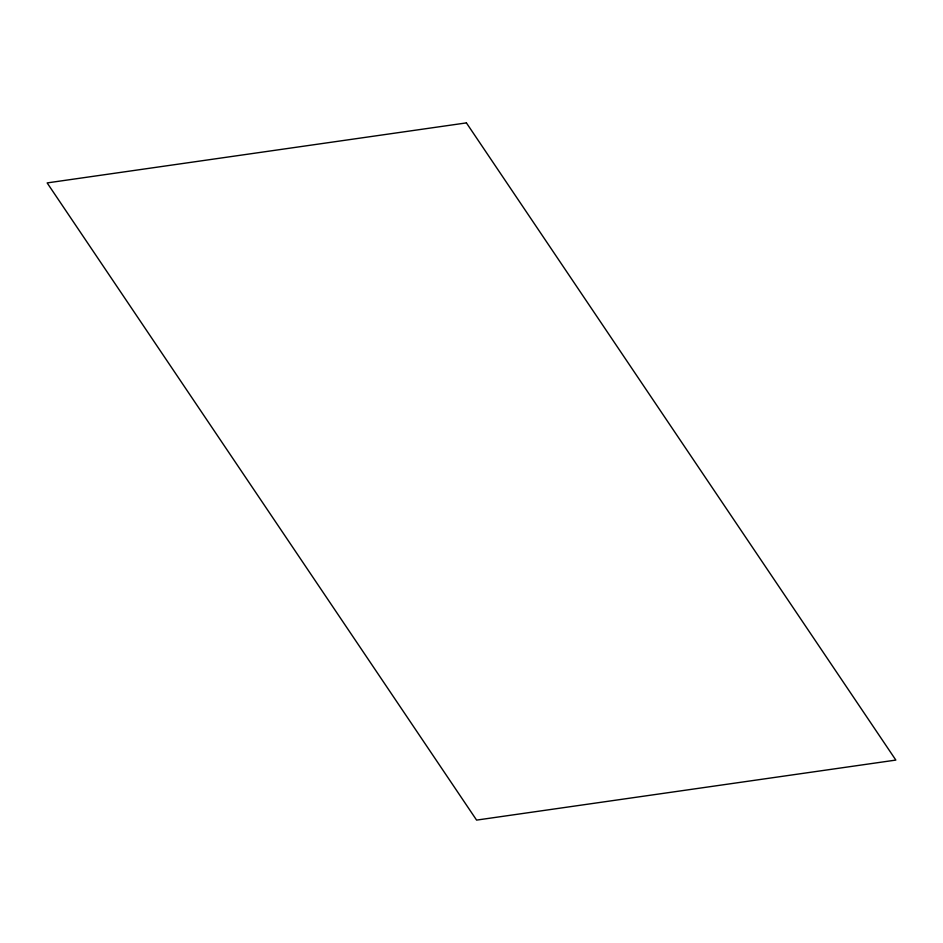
<?xml version="1.0" encoding="UTF-8"?>
<svg xmlns="http://www.w3.org/2000/svg" width="943" height="943" viewBox="0 0 943 943"><rect width="100%" height="100%" fill="white"/><g stroke="black" fill="none" stroke-linecap="round" stroke-linejoin="round"><path stroke-width="1.41" d="M466.408 122.896L47.15 182.918L476.592 820.104L895.85 760.082L466.408 122.896"/></g></svg>
